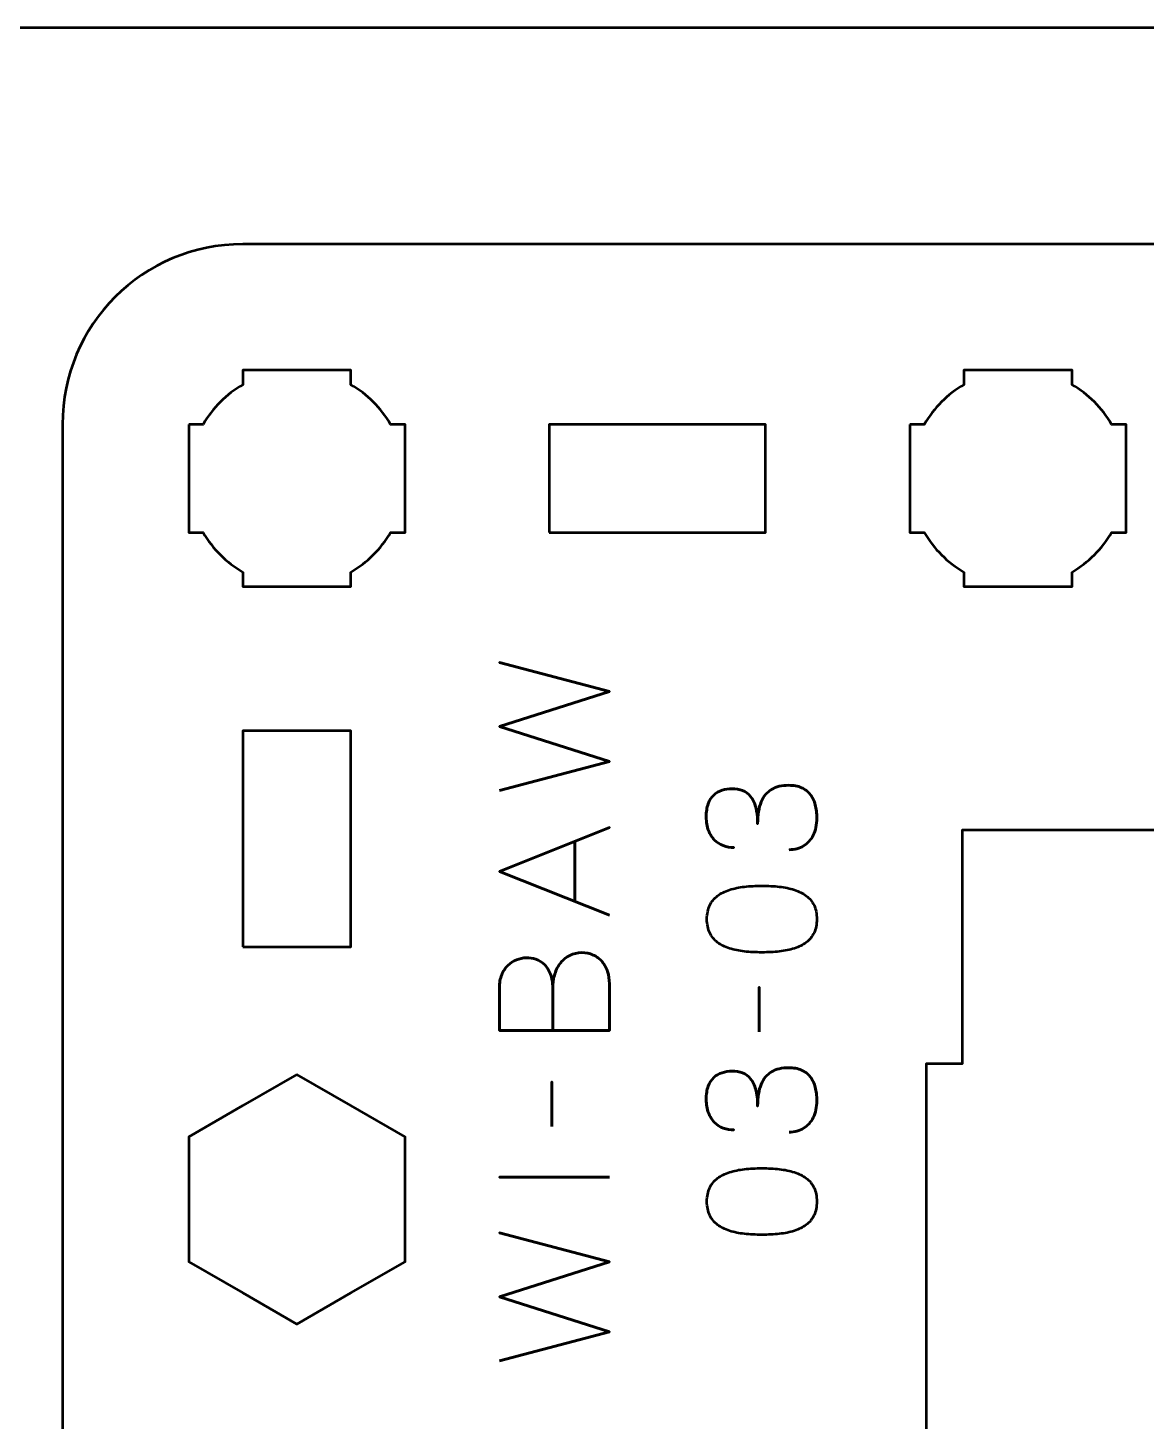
# Model space of a CAD drawing. Header units: centimetres. Extents: x -21 to 0, y -29.7 to 0.
# Drawn here: x -16.946 to -13.845, y -3.866 to 0 of the extents above; entities that cross this region are included whole.
import ezdxf

# ---------------------------------------------------------------- set-up
doc = ezdxf.new("R2010")
doc.units = ezdxf.units.CM
doc.header["$MEASUREMENT"] = 0
doc.layers.add('Layer 1', color=7, linetype='Continuous')

msp = doc.modelspace()

# ---------------------------------------------------------------- linework, layer by layer
at = {"layer": 'Layer 1', "lineweight": 53}
for points in [[(-15.5, -1.4), (-14.9, -1.4), (-14.9, -1.1), (-15.5, -1.1), (-15.5, -1.4)], [(-16.35, -2.55), (-16.05, -2.55), (-16.05, -1.95), (-16.35, -1.95), (-16.35, -2.55)]]:
    msp.add_lwpolyline(points, close=True, dxfattribs=at)
at = {"layer": 'Layer 1', "color": 1, "lineweight": 53}
msp.add_open_spline([(-21.00003, -29.19995), (-21.00003, -29.19995), (-21.00003, -8.29992), (-21.00003, -8.29992), (-21.00003, -8.29992), (-21.00003, -8.21709), (-20.93286, -8.14992), (-20.85003, -8.14992), (-20.85003, -8.14992), (-20.7672, -8.14992), (-20.70003, -8.08275), (-20.70003, -7.99992), (-20.70003, -7.99992), (-20.70003, -7.91709), (-20.7672, -7.84992), (-20.85003, -7.84992), (-20.85003, -7.84992), (-20.93286, -7.84992), (-21.00003, -7.78275), (-21.00003, -7.69992), (-21.00003, -7.69992), (-21.00003, -7.61709), (-20.93286, -7.54992), (-20.85003, -7.54992), (-20.85003, -7.54992), (-20.7672, -7.54992), (-20.70003, -7.48275), (-20.70003, -7.39992), (-20.70003, -7.39992), (-20.70003, -7.31709), (-20.7672, -7.24992), (-20.85003, -7.24992), (-20.85003, -7.24992), (-20.93286, -7.24992), (-21.00003, -7.18275), (-21.00003, -7.09992), (-21.00003, -7.09992), (-21.00003, -7.01709), (-20.93286, -6.94992), (-20.85003, -6.94992), (-20.85003, -6.94992), (-20.7672, -6.94992), (-20.70003, -6.88275), (-20.70003, -6.79992), (-20.70003, -6.79992), (-20.70003, -6.71709), (-20.7672, -6.64992), (-20.85003, -6.64992), (-20.85003, -6.64992), (-20.93286, -6.64992), (-21.00003, -6.58275), (-21.00003, -6.49992), (-21.00003, -6.49992), (-21.00003, -6.41709), (-20.93286, -6.34992), (-20.85003, -6.34992), (-20.85003, -6.34992), (-20.7672, -6.34992), (-20.70003, -6.28275), (-20.70003, -6.19992), (-20.70003, -6.19992), (-20.70003, -6.11709), (-20.7672, -6.04992), (-20.85003, -6.04992), (-20.85003, -6.04992), (-20.93286, -6.04992), (-21.00003, -5.98275), (-21.00003, -5.89992), (-21.00003, -5.89992), (-21.00003, -5.81709), (-20.93286, -5.74992), (-20.85003, -5.74992), (-20.85003, -5.74992), (-20.7672, -5.74992), (-20.70003, -5.68275), (-20.70003, -5.59992), (-20.70003, -5.59992), (-20.70003, -5.51709), (-20.7672, -5.44992), (-20.85003, -5.44992), (-20.85003, -5.44992), (-20.93286, -5.44992), (-21.00003, -5.38275), (-21.00003, -5.29992), (-21.00003, -5.29992), (-21.00003, -5.21709), (-20.93286, -5.14992), (-20.85003, -5.14992), (-20.85003, -5.14992), (-20.7672, -5.14992), (-20.70003, -5.08275), (-20.70003, -4.99992), (-20.70003, -4.99992), (-20.70003, -4.91709), (-20.7672, -4.84992), (-20.85003, -4.84992), (-20.85003, -4.84992), (-20.93286, -4.84992), (-21.00003, -4.78275), (-21.00003, -4.69992), (-21.00003, -4.69992), (-21.00003, -4.61709), (-20.93286, -4.54992), (-20.85003, -4.54992), (-20.85003, -4.54992), (-20.7672, -4.54992), (-20.70003, -4.48275), (-20.70003, -4.39992), (-20.70003, -4.39992), (-20.70003, -4.31709), (-20.7672, -4.24992), (-20.85003, -4.24992), (-20.85003, -4.24992), (-20.93286, -4.24992), (-21.00003, -4.18275), (-21.00003, -4.09992), (-21.00003, -4.09992), (-21.00003, -4.01709), (-20.93286, -3.94992), (-20.85003, -3.94992), (-20.85003, -3.94992), (-20.7672, -3.94992), (-20.70003, -3.88275), (-20.70003, -3.79992), (-20.70003, -3.79992), (-20.70003, -3.71709), (-20.7672, -3.64992), (-20.85003, -3.64992), (-20.85003, -3.64992), (-20.93286, -3.64992), (-21.00003, -3.58275), (-21.00003, -3.49992), (-21.00003, -3.49992), (-21.00003, -3.41709), (-20.93286, -3.34992), (-20.85003, -3.34992), (-20.85003, -3.34992), (-20.7672, -3.34992), (-20.70003, -3.28275), (-20.70003, -3.19992), (-20.70003, -3.19992), (-20.70003, -3.11709), (-20.7672, -3.04992), (-20.85003, -3.04992), (-20.85003, -3.04992), (-20.93286, -3.04992), (-21.00003, -2.98275), (-21.00003, -2.89992), (-21.00003, -2.89992), (-21.00003, -2.81709), (-20.93286, -2.74992), (-20.85003, -2.74992), (-20.85003, -2.74992), (-20.7672, -2.74992), (-20.70003, -2.68275), (-20.70003, -2.59992), (-20.70003, -2.59992), (-20.70003, -2.51709), (-20.7672, -2.44992), (-20.85003, -2.44992), (-20.85003, -2.44992), (-20.93286, -2.44992), (-21.00003, -2.38275), (-21.00003, -2.29992), (-21.00003, -2.29992), (-21.00003, -2.21709), (-20.93286, -2.14992), (-20.85003, -2.14992), (-20.85003, -2.14992), (-20.7672, -2.14992), (-20.70003, -2.08275), (-20.70003, -1.99992), (-20.70003, -1.99992), (-20.70003, -1.91709), (-20.7672, -1.84992), (-20.85003, -1.84992), (-20.85003, -1.84992), (-20.93286, -1.84992), (-21.00003, -1.78275), (-21.00003, -1.69992), (-21.00003, -1.69992), (-21.00003, -1.61709), (-20.93286, -1.54992), (-20.85003, -1.54992), (-20.85003, -1.54992), (-20.7672, -1.54992), (-20.70003, -1.48275), (-20.70003, -1.39992), (-20.70003, -1.39992), (-20.70003, -1.31709), (-20.7672, -1.24992), (-20.85003, -1.24992), (-20.85003, -1.24992), (-20.93286, -1.24992), (-21.00003, -1.18275), (-21.00003, -1.09992), (-21.00003, -1.09992), (-21.00003, -1.09992), (-21.00003, -0.49992), (-21.00003, -0.49992), (-21.00003, -0.49992), (-21.00003, -0.22295), (-20.77694, 0.00004), (-20.49994, 0.00004), (-20.49994, 0.00004), (-20.49994, 0.00004), (-0.50008, 0.00004), (-0.50008, 0.00004), (-0.50008, 0.00004), (-0.22294, 0.00004), (0.00002, -0.22295), (0.00002, -0.49992), (0.00002, -0.49992), (0.00002, -0.49992), (0.00002, -29.19995), (0.00002, -29.19995), (0.00002, -29.19995), (0.00002, -29.47695), (-0.22294, -29.70004), (-0.50008, -29.70004), (-0.50008, -29.70004), (-0.50008, -29.70004), (-20.49994, -29.70004), (-20.49994, -29.70004), (-20.49994, -29.70004), (-20.77694, -29.70004), (-21.00003, -29.47695), (-21.00003, -29.19995)], degree=3, knots=[0, 0, 0, 0, 0.0175439, 0.0175439, 0.0175439, 0.0175439, 0.0350877, 0.0350877, 0.0350877, 0.0350877, 0.0526316, 0.0526316, 0.0526316, 0.0526316, 0.0701754, 0.0701754, 0.0701754, 0.0701754, 0.0877193, 0.0877193, 0.0877193, 0.0877193, 0.1052632, 0.1052632, 0.1052632, 0.1052632, 0.122807, 0.122807, 0.122807, 0.122807, 0.1403509, 0.1403509, 0.1403509, 0.1403509, 0.1578947, 0.1578947, 0.1578947, 0.1578947, 0.1754386, 0.1754386, 0.1754386, 0.1754386, 0.1929825, 0.1929825, 0.1929825, 0.1929825, 0.2105263, 0.2105263, 0.2105263, 0.2105263, 0.2280702, 0.2280702, 0.2280702, 0.2280702, 0.245614, 0.245614, 0.245614, 0.245614, 0.2631579, 0.2631579, 0.2631579, 0.2631579, 0.2807018, 0.2807018, 0.2807018, 0.2807018, 0.2982456, 0.2982456, 0.2982456, 0.2982456, 0.3157895, 0.3157895, 0.3157895, 0.3157895, 0.3333333, 0.3333333, 0.3333333, 0.3333333, 0.3508772, 0.3508772, 0.3508772, 0.3508772, 0.3684211, 0.3684211, 0.3684211, 0.3684211, 0.3859649, 0.3859649, 0.3859649, 0.3859649, 0.4035088, 0.4035088, 0.4035088, 0.4035088, 0.4210526, 0.4210526, 0.4210526, 0.4210526, 0.4385965, 0.4385965, 0.4385965, 0.4385965, 0.4561404, 0.4561404, 0.4561404, 0.4561404, 0.4736842, 0.4736842, 0.4736842, 0.4736842, 0.4912281, 0.4912281, 0.4912281, 0.4912281, 0.5087719, 0.5087719, 0.5087719, 0.5087719, 0.5263158, 0.5263158, 0.5263158, 0.5263158, 0.5438596, 0.5438596, 0.5438596, 0.5438596, 0.5614035, 0.5614035, 0.5614035, 0.5614035, 0.5789474, 0.5789474, 0.5789474, 0.5789474, 0.5964912, 0.5964912, 0.5964912, 0.5964912, 0.6140351, 0.6140351, 0.6140351, 0.6140351, 0.6315789, 0.6315789, 0.6315789, 0.6315789, 0.6491228, 0.6491228, 0.6491228, 0.6491228, 0.6666667, 0.6666667, 0.6666667, 0.6666667, 0.6842105, 0.6842105, 0.6842105, 0.6842105, 0.7017544, 0.7017544, 0.7017544, 0.7017544, 0.7192982, 0.7192982, 0.7192982, 0.7192982, 0.7368421, 0.7368421, 0.7368421, 0.7368421, 0.754386, 0.754386, 0.754386, 0.754386, 0.7719298, 0.7719298, 0.7719298, 0.7719298, 0.7894737, 0.7894737, 0.7894737, 0.7894737, 0.8070175, 0.8070175, 0.8070175, 0.8070175, 0.8245614, 0.8245614, 0.8245614, 0.8245614, 0.8421053, 0.8421053, 0.8421053, 0.8421053, 0.8596491, 0.8596491, 0.8596491, 0.8596491, 0.877193, 0.877193, 0.877193, 0.877193, 0.8947368, 0.8947368, 0.8947368, 0.8947368, 0.9122807, 0.9122807, 0.9122807, 0.9122807, 0.9298246, 0.9298246, 0.9298246, 0.9298246, 0.9473684, 0.9473684, 0.9473684, 0.9473684, 0.9649123, 0.9649123, 0.9649123, 0.9649123, 0.9824561, 0.9824561, 0.9824561, 0.9824561, 1, 1, 1, 1], dxfattribs=at)
at = {"layer": 'Layer 1', "color": 3, "lineweight": 53}
msp.add_open_spline([(-16.85, -5.4), (-16.85, -5.4), (-16.85, -1.1), (-16.85, -1.1), (-16.85, -1.1), (-16.85, -0.82391), (-16.62609, -0.6), (-16.35, -0.6), (-16.35, -0.6), (-16.35, -0.6), (-12.05, -0.6), (-12.05, -0.6), (-12.05, -0.6), (-11.77391, -0.6), (-11.55, -0.82391), (-11.55, -1.1), (-11.55, -1.1), (-11.55, -1.1), (-11.55, -5.4), (-11.55, -5.4), (-11.55, -5.4), (-11.55, -5.67609), (-11.77391, -5.9), (-12.05, -5.9), (-12.05, -5.9), (-12.05, -5.9), (-13.692, -5.9), (-13.692, -5.9), (-13.692, -5.9), (-13.692, -5.9), (-13.692, -4.52699), (-13.692, -4.52699), (-13.692, -4.52699), (-13.692, -4.52699), (-13.438, -4.52699), (-13.438, -4.52699), (-13.438, -4.52699), (-13.438, -4.52699), (-13.438, -4.27299), (-13.438, -4.27299), (-13.438, -4.27299), (-13.438, -4.27299), (-13.692, -4.27299), (-13.692, -4.27299), (-13.692, -4.27299), (-13.692, -4.27299), (-13.692, -2.87299), (-13.692, -2.87299), (-13.692, -2.87299), (-13.692, -2.87299), (-13.792, -2.87302), (-13.792, -2.87302), (-13.792, -2.87302), (-13.792, -2.87302), (-13.792, -2.64998), (-13.792, -2.64998), (-13.792, -2.64998), (-13.792, -2.64998), (-13.792, -2.22501), (-13.792, -2.22501), (-13.792, -2.22501), (-13.792, -2.22501), (-14.354, -2.225), (-14.354, -2.225), (-14.354, -2.225), (-14.354, -2.225), (-14.354, -2.64998), (-14.354, -2.64998), (-14.354, -2.64998), (-14.354, -2.64998), (-14.354, -2.87302), (-14.354, -2.87302), (-14.354, -2.87302), (-14.354, -2.87302), (-14.454, -2.87299), (-14.454, -2.87299), (-14.454, -2.87299), (-14.454, -2.87299), (-14.454, -4.27299), (-14.454, -4.27299), (-14.454, -4.27299), (-14.454, -4.27299), (-14.962, -4.27299), (-14.962, -4.27299), (-14.962, -4.27299), (-14.962, -4.27299), (-14.962, -4.52699), (-14.962, -4.52699), (-14.962, -4.52699), (-14.962, -4.52699), (-14.708, -4.52699), (-14.708, -4.52699), (-14.708, -4.52699), (-14.708, -4.52699), (-14.708, -5.9), (-14.708, -5.9), (-14.708, -5.9), (-14.708, -5.9), (-15.169, -5.9), (-15.169, -5.9), (-15.169, -5.9), (-15.169, -5.81717), (-15.23617, -5.75), (-15.319, -5.75), (-15.319, -5.75), (-15.40183, -5.75), (-15.469, -5.81717), (-15.469, -5.9), (-15.469, -5.9), (-15.469, -5.9), (-16.35, -5.9), (-16.35, -5.9), (-16.35, -5.9), (-16.62609, -5.9), (-16.85, -5.67609), (-16.85, -5.4)], degree=3, knots=[0, 0, 0, 0, 0.0344828, 0.0344828, 0.0344828, 0.0344828, 0.0689655, 0.0689655, 0.0689655, 0.0689655, 0.1034483, 0.1034483, 0.1034483, 0.1034483, 0.137931, 0.137931, 0.137931, 0.137931, 0.1724138, 0.1724138, 0.1724138, 0.1724138, 0.2068966, 0.2068966, 0.2068966, 0.2068966, 0.2413793, 0.2413793, 0.2413793, 0.2413793, 0.2758621, 0.2758621, 0.2758621, 0.2758621, 0.3103448, 0.3103448, 0.3103448, 0.3103448, 0.3448276, 0.3448276, 0.3448276, 0.3448276, 0.3793103, 0.3793103, 0.3793103, 0.3793103, 0.4137931, 0.4137931, 0.4137931, 0.4137931, 0.4482759, 0.4482759, 0.4482759, 0.4482759, 0.4827586, 0.4827586, 0.4827586, 0.4827586, 0.5172414, 0.5172414, 0.5172414, 0.5172414, 0.5517241, 0.5517241, 0.5517241, 0.5517241, 0.5862069, 0.5862069, 0.5862069, 0.5862069, 0.6206897, 0.6206897, 0.6206897, 0.6206897, 0.6551724, 0.6551724, 0.6551724, 0.6551724, 0.6896552, 0.6896552, 0.6896552, 0.6896552, 0.7241379, 0.7241379, 0.7241379, 0.7241379, 0.7586207, 0.7586207, 0.7586207, 0.7586207, 0.7931034, 0.7931034, 0.7931034, 0.7931034, 0.8275862, 0.8275862, 0.8275862, 0.8275862, 0.862069, 0.862069, 0.862069, 0.862069, 0.8965517, 0.8965517, 0.8965517, 0.8965517, 0.9310345, 0.9310345, 0.9310345, 0.9310345, 0.9655172, 0.9655172, 0.9655172, 0.9655172, 1, 1, 1, 1], dxfattribs=at)
at = {"layer": 'Layer 1', "lineweight": 53}
for points, knots in [([(-16.5, -1.1), (-16.5, -1.1), (-16.45985, -1.1), (-16.45985, -1.1), (-16.45985, -1.1), (-16.4335, -1.05447), (-16.39553, -1.0165), (-16.35, -0.99015), (-16.35, -0.99015), (-16.35, -0.99015), (-16.35, -0.95), (-16.35, -0.95), (-16.35, -0.95), (-16.35, -0.95), (-16.2, -0.95), (-16.2, -0.95), (-16.2, -0.95), (-16.2, -0.95), (-16.05, -0.95), (-16.05, -0.95), (-16.05, -0.95), (-16.05, -0.95), (-16.05, -0.99015), (-16.05, -0.99015), (-16.05, -0.99015), (-16.00447, -1.0165), (-15.9665, -1.05447), (-15.94015, -1.1), (-15.94015, -1.1), (-15.94015, -1.1), (-15.9, -1.1), (-15.9, -1.1), (-15.9, -1.1), (-15.9, -1.1), (-15.9, -1.25), (-15.9, -1.25), (-15.9, -1.25), (-15.9, -1.25), (-15.9, -1.4), (-15.9, -1.4), (-15.9, -1.4), (-15.9, -1.4), (-15.94015, -1.4), (-15.94015, -1.4), (-15.94015, -1.4), (-15.9665, -1.44553), (-16.00447, -1.4835), (-16.05, -1.50985), (-16.05, -1.50985), (-16.05, -1.50985), (-16.05, -1.55), (-16.05, -1.55), (-16.05, -1.55), (-16.05, -1.55), (-16.2, -1.55), (-16.2, -1.55), (-16.2, -1.55), (-16.2, -1.55), (-16.35, -1.55), (-16.35, -1.55), (-16.35, -1.55), (-16.35, -1.55), (-16.35, -1.50985), (-16.35, -1.50985), (-16.35, -1.50985), (-16.39553, -1.4835), (-16.4335, -1.44553), (-16.45985, -1.4), (-16.45985, -1.4), (-16.45985, -1.4), (-16.5, -1.4), (-16.5, -1.4), (-16.5, -1.4), (-16.5, -1.4), (-16.5, -1.25), (-16.5, -1.25), (-16.5, -1.25), (-16.5, -1.25), (-16.5, -1.1), (-16.5, -1.1)], [0, 0, 0, 0, 0.05, 0.05, 0.05, 0.05, 0.1, 0.1, 0.1, 0.1, 0.15, 0.15, 0.15, 0.15, 0.2, 0.2, 0.2, 0.2, 0.25, 0.25, 0.25, 0.25, 0.3, 0.3, 0.3, 0.3, 0.35, 0.35, 0.35, 0.35, 0.4, 0.4, 0.4, 0.4, 0.45, 0.45, 0.45, 0.45, 0.5, 0.5, 0.5, 0.5, 0.55, 0.55, 0.55, 0.55, 0.6, 0.6, 0.6, 0.6, 0.65, 0.65, 0.65, 0.65, 0.7, 0.7, 0.7, 0.7, 0.75, 0.75, 0.75, 0.75, 0.8, 0.8, 0.8, 0.8, 0.85, 0.85, 0.85, 0.85, 0.9, 0.9, 0.9, 0.9, 0.95, 0.95, 0.95, 0.95, 1, 1, 1, 1]), ([(-14.5, -1.1), (-14.5, -1.1), (-14.45985, -1.1), (-14.45985, -1.1), (-14.45985, -1.1), (-14.4335, -1.05447), (-14.39553, -1.0165), (-14.35, -0.99015), (-14.35, -0.99015), (-14.35, -0.99015), (-14.35, -0.95), (-14.35, -0.95), (-14.35, -0.95), (-14.35, -0.95), (-14.2, -0.95), (-14.2, -0.95), (-14.2, -0.95), (-14.2, -0.95), (-14.05, -0.95), (-14.05, -0.95), (-14.05, -0.95), (-14.05, -0.95), (-14.05, -0.99015), (-14.05, -0.99015), (-14.05, -0.99015), (-14.00447, -1.0165), (-13.9665, -1.05447), (-13.94015, -1.1), (-13.94015, -1.1), (-13.94015, -1.1), (-13.9, -1.1), (-13.9, -1.1), (-13.9, -1.1), (-13.9, -1.1), (-13.9, -1.25), (-13.9, -1.25), (-13.9, -1.25), (-13.9, -1.25), (-13.9, -1.4), (-13.9, -1.4), (-13.9, -1.4), (-13.9, -1.4), (-13.94015, -1.4), (-13.94015, -1.4), (-13.94015, -1.4), (-13.9665, -1.44553), (-14.00447, -1.4835), (-14.05, -1.50985), (-14.05, -1.50985), (-14.05, -1.50985), (-14.05, -1.55), (-14.05, -1.55), (-14.05, -1.55), (-14.05, -1.55), (-14.2, -1.55), (-14.2, -1.55), (-14.2, -1.55), (-14.2, -1.55), (-14.35, -1.55), (-14.35, -1.55), (-14.35, -1.55), (-14.35, -1.55), (-14.35, -1.50985), (-14.35, -1.50985), (-14.35, -1.50985), (-14.39553, -1.4835), (-14.4335, -1.44553), (-14.45985, -1.4), (-14.45985, -1.4), (-14.45985, -1.4), (-14.5, -1.4), (-14.5, -1.4), (-14.5, -1.4), (-14.5, -1.4), (-14.5, -1.25), (-14.5, -1.25), (-14.5, -1.25), (-14.5, -1.25), (-14.5, -1.1), (-14.5, -1.1)], [0, 0, 0, 0, 0.05, 0.05, 0.05, 0.05, 0.1, 0.1, 0.1, 0.1, 0.15, 0.15, 0.15, 0.15, 0.2, 0.2, 0.2, 0.2, 0.25, 0.25, 0.25, 0.25, 0.3, 0.3, 0.3, 0.3, 0.35, 0.35, 0.35, 0.35, 0.4, 0.4, 0.4, 0.4, 0.45, 0.45, 0.45, 0.45, 0.5, 0.5, 0.5, 0.5, 0.55, 0.55, 0.55, 0.55, 0.6, 0.6, 0.6, 0.6, 0.65, 0.65, 0.65, 0.65, 0.7, 0.7, 0.7, 0.7, 0.75, 0.75, 0.75, 0.75, 0.8, 0.8, 0.8, 0.8, 0.85, 0.85, 0.85, 0.85, 0.9, 0.9, 0.9, 0.9, 0.95, 0.95, 0.95, 0.95, 1, 1, 1, 1]), ([(-16.2, -2.90359), (-16.2, -2.90359), (-16.05, -2.99019), (-16.05, -2.99019), (-16.05, -2.99019), (-16.05, -2.99019), (-15.9, -3.07679), (-15.9, -3.07679), (-15.9, -3.07679), (-15.9, -3.07679), (-15.9, -3.25), (-15.9, -3.25), (-15.9, -3.25), (-15.9, -3.25), (-15.9, -3.42321), (-15.9, -3.42321), (-15.9, -3.42321), (-15.9, -3.42321), (-16.05, -3.50981), (-16.05, -3.50981), (-16.05, -3.50981), (-16.05, -3.50981), (-16.2, -3.59641), (-16.2, -3.59641), (-16.2, -3.59641), (-16.2, -3.59641), (-16.35, -3.50981), (-16.35, -3.50981), (-16.35, -3.50981), (-16.35, -3.50981), (-16.5, -3.42321), (-16.5, -3.42321), (-16.5, -3.42321), (-16.5, -3.42321), (-16.5, -3.25), (-16.5, -3.25), (-16.5, -3.25), (-16.5, -3.25), (-16.5, -3.07679), (-16.5, -3.07679), (-16.5, -3.07679), (-16.5, -3.07679), (-16.35, -2.99019), (-16.35, -2.99019), (-16.35, -2.99019), (-16.35, -2.99019), (-16.2, -2.90359), (-16.2, -2.90359)], [0, 0, 0, 0, 0.0833333, 0.0833333, 0.0833333, 0.0833333, 0.1666667, 0.1666667, 0.1666667, 0.1666667, 0.25, 0.25, 0.25, 0.25, 0.3333333, 0.3333333, 0.3333333, 0.3333333, 0.4166667, 0.4166667, 0.4166667, 0.4166667, 0.5, 0.5, 0.5, 0.5, 0.5833333, 0.5833333, 0.5833333, 0.5833333, 0.6666667, 0.6666667, 0.6666667, 0.6666667, 0.75, 0.75, 0.75, 0.75, 0.8333333, 0.8333333, 0.8333333, 0.8333333, 0.9166667, 0.9166667, 0.9166667, 0.9166667, 1, 1, 1, 1])]:
    msp.add_open_spline(points, degree=3, knots=knots, dxfattribs=at)
at = {"layer": 'Layer 1', "color": 5, "lineweight": 53}
for points, knots in [([(-15.63833, -2.11564), (-15.63833, -2.11564), (-15.33311, -2.03521), (-15.33311, -2.03521), (-15.33311, -2.03521), (-15.33311, -2.03521), (-15.63833, -1.93827), (-15.63833, -1.93827), (-15.63833, -1.93827), (-15.63833, -1.93827), (-15.33311, -1.84132), (-15.33311, -1.84132), (-15.33311, -1.84132), (-15.33311, -1.84132), (-15.63833, -1.76089), (-15.63833, -1.76089), (-15.63833, -1.76089), (-15.63833, -1.76089), (-15.33311, -1.84132), (-15.33311, -1.84132), (-15.33311, -1.84132), (-15.33311, -1.84132), (-15.63833, -1.93827), (-15.63833, -1.93827), (-15.63833, -1.93827), (-15.63833, -1.93827), (-15.33311, -2.03521), (-15.33311, -2.03521), (-15.33311, -2.03521), (-15.33311, -2.03521), (-15.63833, -2.11564), (-15.63833, -2.11564)], [0, 0, 0, 0, 0.125, 0.125, 0.125, 0.125, 0.25, 0.25, 0.25, 0.25, 0.375, 0.375, 0.375, 0.375, 0.5, 0.5, 0.5, 0.5, 0.625, 0.625, 0.625, 0.625, 0.75, 0.75, 0.75, 0.75, 0.875, 0.875, 0.875, 0.875, 1, 1, 1, 1]), ([(-14.83442, -2.28011), (-14.81918, -2.28004), (-14.80592, -2.27651), (-14.79442, -2.26953), (-14.79442, -2.26953), (-14.78299, -2.26254), (-14.77403, -2.25259), (-14.76761, -2.23961), (-14.76761, -2.23961), (-14.76119, -2.22663), (-14.75794, -2.21104), (-14.7578, -2.1929), (-14.7578, -2.1929), (-14.7578, -2.17929), (-14.75921, -2.16694), (-14.76217, -2.15572), (-14.76217, -2.15572), (-14.76514, -2.14457), (-14.76972, -2.13498), (-14.776, -2.12686), (-14.776, -2.12686), (-14.78228, -2.11875), (-14.7904, -2.11254), (-14.80027, -2.1081), (-14.80027, -2.1081), (-14.81022, -2.10372), (-14.82215, -2.10154), (-14.83612, -2.10147), (-14.83612, -2.10147), (-14.85474, -2.10139), (-14.87048, -2.1052), (-14.88325, -2.11275), (-14.88325, -2.11275), (-14.89602, -2.1203), (-14.90561, -2.13202), (-14.91217, -2.14775), (-14.91217, -2.14775), (-14.91874, -2.16348), (-14.92205, -2.18366), (-14.92205, -2.20814), (-14.92205, -2.20814), (-14.92198, -2.18987), (-14.92367, -2.17456), (-14.92713, -2.16207), (-14.92713, -2.16207), (-14.93059, -2.14965), (-14.93546, -2.13971), (-14.94181, -2.13223), (-14.94181, -2.13223), (-14.94809, -2.12475), (-14.95557, -2.11932), (-14.96417, -2.11607), (-14.96417, -2.11607), (-14.97271, -2.11275), (-14.98209, -2.11113), (-14.99232, -2.1112), (-14.99232, -2.1112), (-15.00256, -2.11113), (-15.01201, -2.11254), (-15.02076, -2.11536), (-15.02076, -2.11536), (-15.02951, -2.11812), (-15.0372, -2.12263), (-15.04376, -2.12877), (-15.04376, -2.12877), (-15.05032, -2.13491), (-15.05547, -2.14302), (-15.05914, -2.15297), (-15.05914, -2.15297), (-15.06281, -2.16299), (-15.06464, -2.1752), (-15.06471, -2.18952), (-15.06471, -2.18952), (-15.06464, -2.20377), (-15.06253, -2.21626), (-15.05843, -2.22684), (-15.05843, -2.22684), (-15.05434, -2.2375), (-15.04877, -2.24624), (-15.04164, -2.2533), (-15.04164, -2.2533), (-15.03452, -2.26028), (-15.0264, -2.26551), (-15.01723, -2.26896), (-15.01723, -2.26896), (-15.00806, -2.27249), (-14.99832, -2.27418), (-14.98809, -2.27418), (-14.98809, -2.27418), (-14.99832, -2.27418), (-15.00806, -2.27249), (-15.01723, -2.26896), (-15.01723, -2.26896), (-15.0264, -2.26551), (-15.03452, -2.26028), (-15.04164, -2.2533), (-15.04164, -2.2533), (-15.04877, -2.24624), (-15.05434, -2.2375), (-15.05843, -2.22684), (-15.05843, -2.22684), (-15.06253, -2.21626), (-15.06464, -2.20377), (-15.06471, -2.18952), (-15.06471, -2.18952), (-15.06464, -2.1752), (-15.06281, -2.16299), (-15.05914, -2.15297), (-15.05914, -2.15297), (-15.05547, -2.14302), (-15.05032, -2.13491), (-15.04376, -2.12877), (-15.04376, -2.12877), (-15.0372, -2.12263), (-15.02951, -2.11812), (-15.02076, -2.11536), (-15.02076, -2.11536), (-15.01201, -2.11254), (-15.00256, -2.11113), (-14.99232, -2.1112), (-14.99232, -2.1112), (-14.98209, -2.11113), (-14.97271, -2.11275), (-14.96417, -2.11607), (-14.96417, -2.11607), (-14.95557, -2.11932), (-14.94809, -2.12475), (-14.94181, -2.13223), (-14.94181, -2.13223), (-14.93546, -2.13971), (-14.93059, -2.14965), (-14.92713, -2.16207), (-14.92713, -2.16207), (-14.92367, -2.17456), (-14.92198, -2.18987), (-14.92205, -2.20814), (-14.92205, -2.20814), (-14.92205, -2.18366), (-14.91874, -2.16348), (-14.91217, -2.14775), (-14.91217, -2.14775), (-14.90561, -2.13202), (-14.89602, -2.1203), (-14.88325, -2.11275), (-14.88325, -2.11275), (-14.87048, -2.1052), (-14.85474, -2.10139), (-14.83612, -2.10147), (-14.83612, -2.10147), (-14.82215, -2.10154), (-14.81022, -2.10372), (-14.80027, -2.1081), (-14.80027, -2.1081), (-14.7904, -2.11254), (-14.78228, -2.11875), (-14.776, -2.12686), (-14.776, -2.12686), (-14.76972, -2.13498), (-14.76514, -2.14457), (-14.76217, -2.15572), (-14.76217, -2.15572), (-14.75921, -2.16694), (-14.7578, -2.17929), (-14.7578, -2.1929), (-14.7578, -2.1929), (-14.75794, -2.21104), (-14.76119, -2.22663), (-14.76761, -2.23961), (-14.76761, -2.23961), (-14.77403, -2.25259), (-14.78299, -2.26254), (-14.79442, -2.26953), (-14.79442, -2.26953), (-14.80592, -2.27651), (-14.81918, -2.28004), (-14.83442, -2.28011)], [0, 0, 0, 0, 0.0227273, 0.0227273, 0.0227273, 0.0227273, 0.0454545, 0.0454545, 0.0454545, 0.0454545, 0.0681818, 0.0681818, 0.0681818, 0.0681818, 0.0909091, 0.0909091, 0.0909091, 0.0909091, 0.1136364, 0.1136364, 0.1136364, 0.1136364, 0.1363636, 0.1363636, 0.1363636, 0.1363636, 0.1590909, 0.1590909, 0.1590909, 0.1590909, 0.1818182, 0.1818182, 0.1818182, 0.1818182, 0.2045455, 0.2045455, 0.2045455, 0.2045455, 0.2272727, 0.2272727, 0.2272727, 0.2272727, 0.25, 0.25, 0.25, 0.25, 0.2727273, 0.2727273, 0.2727273, 0.2727273, 0.2954545, 0.2954545, 0.2954545, 0.2954545, 0.3181818, 0.3181818, 0.3181818, 0.3181818, 0.3409091, 0.3409091, 0.3409091, 0.3409091, 0.3636364, 0.3636364, 0.3636364, 0.3636364, 0.3863636, 0.3863636, 0.3863636, 0.3863636, 0.4090909, 0.4090909, 0.4090909, 0.4090909, 0.4318182, 0.4318182, 0.4318182, 0.4318182, 0.4545455, 0.4545455, 0.4545455, 0.4545455, 0.4772727, 0.4772727, 0.4772727, 0.4772727, 0.5, 0.5, 0.5, 0.5, 0.5227273, 0.5227273, 0.5227273, 0.5227273, 0.5454545, 0.5454545, 0.5454545, 0.5454545, 0.5681818, 0.5681818, 0.5681818, 0.5681818, 0.5909091, 0.5909091, 0.5909091, 0.5909091, 0.6136364, 0.6136364, 0.6136364, 0.6136364, 0.6363636, 0.6363636, 0.6363636, 0.6363636, 0.6590909, 0.6590909, 0.6590909, 0.6590909, 0.6818182, 0.6818182, 0.6818182, 0.6818182, 0.7045455, 0.7045455, 0.7045455, 0.7045455, 0.7272727, 0.7272727, 0.7272727, 0.7272727, 0.75, 0.75, 0.75, 0.75, 0.7727273, 0.7727273, 0.7727273, 0.7727273, 0.7954545, 0.7954545, 0.7954545, 0.7954545, 0.8181818, 0.8181818, 0.8181818, 0.8181818, 0.8409091, 0.8409091, 0.8409091, 0.8409091, 0.8636364, 0.8636364, 0.8636364, 0.8636364, 0.8863636, 0.8863636, 0.8863636, 0.8863636, 0.9090909, 0.9090909, 0.9090909, 0.9090909, 0.9318182, 0.9318182, 0.9318182, 0.9318182, 0.9545455, 0.9545455, 0.9545455, 0.9545455, 0.9772727, 0.9772727, 0.9772727, 0.9772727, 1, 1, 1, 1]), ([(-15.33311, -2.4615), (-15.33311, -2.4615), (-15.63833, -2.34043), (-15.63833, -2.34043), (-15.63833, -2.34043), (-15.63833, -2.34043), (-15.33311, -2.21893), (-15.33311, -2.21893), (-15.33311, -2.21893), (-15.33311, -2.21893), (-15.63833, -2.34043), (-15.63833, -2.34043), (-15.63833, -2.34043), (-15.63833, -2.34043), (-15.33311, -2.4615), (-15.33311, -2.4615)], [0, 0, 0, 0, 0.25, 0.25, 0.25, 0.25, 0.5, 0.5, 0.5, 0.5, 0.75, 0.75, 0.75, 0.75, 1, 1, 1, 1]), ([(-15.42921, -2.4234), (-15.42921, -2.4234), (-15.42921, -2.25746), (-15.42921, -2.25746), (-15.42921, -2.25746), (-15.42921, -2.25746), (-15.42921, -2.4234), (-15.42921, -2.4234)], [0, 0, 0, 0, 0.5, 0.5, 0.5, 0.5, 1, 1, 1, 1]), ([(-14.7578, -2.47272), (-14.75787, -2.45791), (-14.76048, -2.44514), (-14.76556, -2.43448), (-14.76556, -2.43448), (-14.77064, -2.4239), (-14.77791, -2.41508), (-14.78715, -2.40803), (-14.78715, -2.40803), (-14.79646, -2.40104), (-14.80747, -2.39554), (-14.82017, -2.39145), (-14.82017, -2.39145), (-14.83287, -2.38742), (-14.84677, -2.38453), (-14.86201, -2.38291), (-14.86201, -2.38291), (-14.87725, -2.38121), (-14.89327, -2.38037), (-14.9102, -2.38044), (-14.9102, -2.38044), (-14.92706, -2.38037), (-14.94308, -2.38121), (-14.95825, -2.38291), (-14.95825, -2.38291), (-14.97342, -2.38453), (-14.98739, -2.38742), (-15.00009, -2.39145), (-15.00009, -2.39145), (-15.01272, -2.39554), (-15.02372, -2.40104), (-15.03311, -2.40803), (-15.03311, -2.40803), (-15.04242, -2.41508), (-15.04969, -2.4239), (-15.05477, -2.43448), (-15.05477, -2.43448), (-15.05992, -2.44514), (-15.06253, -2.45791), (-15.0626, -2.47272), (-15.0626, -2.47272), (-15.06253, -2.48754), (-15.05992, -2.50031), (-15.05477, -2.51097), (-15.05477, -2.51097), (-15.04969, -2.52155), (-15.04242, -2.53037), (-15.03311, -2.53742), (-15.03311, -2.53742), (-15.02372, -2.54441), (-15.01272, -2.54991), (-15.00009, -2.554), (-15.00009, -2.554), (-14.98739, -2.55803), (-14.97342, -2.56092), (-14.95825, -2.56254), (-14.95825, -2.56254), (-14.94308, -2.56423), (-14.92706, -2.56508), (-14.9102, -2.56501), (-14.9102, -2.56501), (-14.89327, -2.56508), (-14.87725, -2.56423), (-14.86201, -2.56254), (-14.86201, -2.56254), (-14.84677, -2.56092), (-14.83287, -2.55803), (-14.82017, -2.554), (-14.82017, -2.554), (-14.80747, -2.54991), (-14.79646, -2.54441), (-14.78715, -2.53742), (-14.78715, -2.53742), (-14.77791, -2.53037), (-14.77064, -2.52155), (-14.76556, -2.51097), (-14.76556, -2.51097), (-14.76048, -2.50031), (-14.75787, -2.48754), (-14.7578, -2.47272)], [0, 0, 0, 0, 0.05, 0.05, 0.05, 0.05, 0.1, 0.1, 0.1, 0.1, 0.15, 0.15, 0.15, 0.15, 0.2, 0.2, 0.2, 0.2, 0.25, 0.25, 0.25, 0.25, 0.3, 0.3, 0.3, 0.3, 0.35, 0.35, 0.35, 0.35, 0.4, 0.4, 0.4, 0.4, 0.45, 0.45, 0.45, 0.45, 0.5, 0.5, 0.5, 0.5, 0.55, 0.55, 0.55, 0.55, 0.6, 0.6, 0.6, 0.6, 0.65, 0.65, 0.65, 0.65, 0.7, 0.7, 0.7, 0.7, 0.75, 0.75, 0.75, 0.75, 0.8, 0.8, 0.8, 0.8, 0.85, 0.85, 0.85, 0.85, 0.9, 0.9, 0.9, 0.9, 0.95, 0.95, 0.95, 0.95, 1, 1, 1, 1]), ([(-14.7578, -2.47272), (-14.75787, -2.45791), (-14.76048, -2.44514), (-14.76556, -2.43448), (-14.76556, -2.43448), (-14.77064, -2.4239), (-14.77791, -2.41508), (-14.78715, -2.40803), (-14.78715, -2.40803), (-14.79646, -2.40104), (-14.80747, -2.39554), (-14.82017, -2.39145), (-14.82017, -2.39145), (-14.83287, -2.38742), (-14.84677, -2.38453), (-14.86201, -2.38291), (-14.86201, -2.38291), (-14.87725, -2.38121), (-14.89327, -2.38037), (-14.9102, -2.38044), (-14.9102, -2.38044), (-14.92706, -2.38037), (-14.94308, -2.38121), (-14.95825, -2.38291), (-14.95825, -2.38291), (-14.97342, -2.38453), (-14.98739, -2.38742), (-15.00009, -2.39145), (-15.00009, -2.39145), (-15.01272, -2.39554), (-15.02372, -2.40104), (-15.03311, -2.40803), (-15.03311, -2.40803), (-15.04242, -2.41508), (-15.04969, -2.4239), (-15.05477, -2.43448), (-15.05477, -2.43448), (-15.05992, -2.44514), (-15.06253, -2.45791), (-15.0626, -2.47272), (-15.0626, -2.47272), (-15.06253, -2.48754), (-15.05992, -2.50031), (-15.05477, -2.51097), (-15.05477, -2.51097), (-15.04969, -2.52155), (-15.04242, -2.53037), (-15.03311, -2.53742), (-15.03311, -2.53742), (-15.02372, -2.54441), (-15.01272, -2.54991), (-15.00009, -2.554), (-15.00009, -2.554), (-14.98739, -2.55803), (-14.97342, -2.56092), (-14.95825, -2.56254), (-14.95825, -2.56254), (-14.94308, -2.56423), (-14.92706, -2.56508), (-14.9102, -2.56501), (-14.9102, -2.56501), (-14.89327, -2.56508), (-14.87725, -2.56423), (-14.86201, -2.56254), (-14.86201, -2.56254), (-14.84677, -2.56092), (-14.83287, -2.55803), (-14.82017, -2.554), (-14.82017, -2.554), (-14.80747, -2.54991), (-14.79646, -2.54441), (-14.78715, -2.53742), (-14.78715, -2.53742), (-14.77791, -2.53037), (-14.77064, -2.52155), (-14.76556, -2.51097), (-14.76556, -2.51097), (-14.76048, -2.50031), (-14.75787, -2.48754), (-14.7578, -2.47272)], [0, 0, 0, 0, 0.05, 0.05, 0.05, 0.05, 0.1, 0.1, 0.1, 0.1, 0.15, 0.15, 0.15, 0.15, 0.2, 0.2, 0.2, 0.2, 0.25, 0.25, 0.25, 0.25, 0.3, 0.3, 0.3, 0.3, 0.35, 0.35, 0.35, 0.35, 0.4, 0.4, 0.4, 0.4, 0.45, 0.45, 0.45, 0.45, 0.5, 0.5, 0.5, 0.5, 0.55, 0.55, 0.55, 0.55, 0.6, 0.6, 0.6, 0.6, 0.65, 0.65, 0.65, 0.65, 0.7, 0.7, 0.7, 0.7, 0.75, 0.75, 0.75, 0.75, 0.8, 0.8, 0.8, 0.8, 0.85, 0.85, 0.85, 0.85, 0.9, 0.9, 0.9, 0.9, 0.95, 0.95, 0.95, 0.95, 1, 1, 1, 1]), ([(-15.49017, -2.78196), (-15.49017, -2.78196), (-15.49017, -2.6647), (-15.49017, -2.6647), (-15.49017, -2.6647), (-15.49024, -2.64946), (-15.49235, -2.63648), (-15.49652, -2.62554), (-15.49652, -2.62554), (-15.50061, -2.61467), (-15.50618, -2.60586), (-15.51317, -2.59901), (-15.51317, -2.59901), (-15.52015, -2.59217), (-15.52805, -2.58723), (-15.5368, -2.58412), (-15.5368, -2.58412), (-15.54548, -2.58109), (-15.55451, -2.57968), (-15.56382, -2.58003), (-15.56382, -2.58003), (-15.57314, -2.58046), (-15.58217, -2.58243), (-15.59099, -2.58596), (-15.59099, -2.58596), (-15.59981, -2.58942), (-15.60778, -2.59464), (-15.61491, -2.60148), (-15.61491, -2.60148), (-15.62203, -2.60832), (-15.62768, -2.61686), (-15.63184, -2.62723), (-15.63184, -2.62723), (-15.63607, -2.63761), (-15.63826, -2.64981), (-15.63833, -2.66385), (-15.63833, -2.66385), (-15.63833, -2.66385), (-15.63833, -2.78196), (-15.63833, -2.78196), (-15.63833, -2.78196), (-15.63833, -2.78196), (-15.33311, -2.78196), (-15.33311, -2.78196), (-15.33311, -2.78196), (-15.33311, -2.78196), (-15.33311, -2.652), (-15.33311, -2.652), (-15.33311, -2.652), (-15.33311, -2.63986), (-15.33487, -2.62857), (-15.33833, -2.61813), (-15.33833, -2.61813), (-15.34186, -2.60769), (-15.34687, -2.59859), (-15.3535, -2.59069), (-15.3535, -2.59069), (-15.3602, -2.58285), (-15.36825, -2.57672), (-15.37777, -2.57234), (-15.37777, -2.57234), (-15.3873, -2.56797), (-15.39809, -2.56571), (-15.41016, -2.56564), (-15.41016, -2.56564), (-15.42229, -2.56592), (-15.43323, -2.56846), (-15.44303, -2.57333), (-15.44303, -2.57333), (-15.45284, -2.5782), (-15.46124, -2.58497), (-15.46822, -2.59372), (-15.46822, -2.59372), (-15.47528, -2.60247), (-15.48071, -2.61291), (-15.48445, -2.62491), (-15.48445, -2.62491), (-15.48819, -2.6369), (-15.49009, -2.65016), (-15.49017, -2.6647), (-15.49017, -2.6647), (-15.49009, -2.65016), (-15.48819, -2.6369), (-15.48445, -2.62491), (-15.48445, -2.62491), (-15.48071, -2.61291), (-15.47528, -2.60247), (-15.46822, -2.59372), (-15.46822, -2.59372), (-15.46124, -2.58497), (-15.45284, -2.5782), (-15.44303, -2.57333), (-15.44303, -2.57333), (-15.43323, -2.56846), (-15.42229, -2.56592), (-15.41016, -2.56564), (-15.41016, -2.56564), (-15.39809, -2.56571), (-15.3873, -2.56797), (-15.37777, -2.57234), (-15.37777, -2.57234), (-15.36825, -2.57672), (-15.3602, -2.58285), (-15.3535, -2.59069), (-15.3535, -2.59069), (-15.34687, -2.59859), (-15.34186, -2.60769), (-15.33833, -2.61813), (-15.33833, -2.61813), (-15.33487, -2.62857), (-15.33311, -2.63986), (-15.33311, -2.652), (-15.33311, -2.652), (-15.33311, -2.652), (-15.33311, -2.78196), (-15.33311, -2.78196), (-15.33311, -2.78196), (-15.33311, -2.78196), (-15.63833, -2.78196), (-15.63833, -2.78196), (-15.63833, -2.78196), (-15.63833, -2.78196), (-15.63833, -2.66385), (-15.63833, -2.66385), (-15.63833, -2.66385), (-15.63826, -2.64981), (-15.63607, -2.63761), (-15.63184, -2.62723), (-15.63184, -2.62723), (-15.62768, -2.61686), (-15.62203, -2.60832), (-15.61491, -2.60148), (-15.61491, -2.60148), (-15.60778, -2.59464), (-15.59981, -2.58942), (-15.59099, -2.58596), (-15.59099, -2.58596), (-15.58217, -2.58243), (-15.57314, -2.58046), (-15.56382, -2.58003), (-15.56382, -2.58003), (-15.55451, -2.57968), (-15.54548, -2.58109), (-15.5368, -2.58412), (-15.5368, -2.58412), (-15.52805, -2.58723), (-15.52015, -2.59217), (-15.51317, -2.59901), (-15.51317, -2.59901), (-15.50618, -2.60586), (-15.50061, -2.61467), (-15.49652, -2.62554), (-15.49652, -2.62554), (-15.49235, -2.63648), (-15.49024, -2.64946), (-15.49017, -2.6647), (-15.49017, -2.6647), (-15.49017, -2.6647), (-15.49017, -2.78196), (-15.49017, -2.78196)], [0, 0, 0, 0, 0.025, 0.025, 0.025, 0.025, 0.05, 0.05, 0.05, 0.05, 0.075, 0.075, 0.075, 0.075, 0.1, 0.1, 0.1, 0.1, 0.125, 0.125, 0.125, 0.125, 0.15, 0.15, 0.15, 0.15, 0.175, 0.175, 0.175, 0.175, 0.2, 0.2, 0.2, 0.2, 0.225, 0.225, 0.225, 0.225, 0.25, 0.25, 0.25, 0.25, 0.275, 0.275, 0.275, 0.275, 0.3, 0.3, 0.3, 0.3, 0.325, 0.325, 0.325, 0.325, 0.35, 0.35, 0.35, 0.35, 0.375, 0.375, 0.375, 0.375, 0.4, 0.4, 0.4, 0.4, 0.425, 0.425, 0.425, 0.425, 0.45, 0.45, 0.45, 0.45, 0.475, 0.475, 0.475, 0.475, 0.5, 0.5, 0.5, 0.5, 0.525, 0.525, 0.525, 0.525, 0.55, 0.55, 0.55, 0.55, 0.575, 0.575, 0.575, 0.575, 0.6, 0.6, 0.6, 0.6, 0.625, 0.625, 0.625, 0.625, 0.65, 0.65, 0.65, 0.65, 0.675, 0.675, 0.675, 0.675, 0.7, 0.7, 0.7, 0.7, 0.725, 0.725, 0.725, 0.725, 0.75, 0.75, 0.75, 0.75, 0.775, 0.775, 0.775, 0.775, 0.8, 0.8, 0.8, 0.8, 0.825, 0.825, 0.825, 0.825, 0.85, 0.85, 0.85, 0.85, 0.875, 0.875, 0.875, 0.875, 0.9, 0.9, 0.9, 0.9, 0.925, 0.925, 0.925, 0.925, 0.95, 0.95, 0.95, 0.95, 0.975, 0.975, 0.975, 0.975, 1, 1, 1, 1]), ([(-14.9174, -2.78514), (-14.9174, -2.78514), (-14.9174, -2.66195), (-14.9174, -2.66195), (-14.9174, -2.66195), (-14.9174, -2.66195), (-14.9174, -2.78514), (-14.9174, -2.78514)], [0, 0, 0, 0, 0.5, 0.5, 0.5, 0.5, 1, 1, 1, 1]), ([(-14.83442, -3.06369), (-14.81918, -3.06362), (-14.80592, -3.06009), (-14.79442, -3.05311), (-14.79442, -3.05311), (-14.78299, -3.04612), (-14.77403, -3.03617), (-14.76761, -3.02319), (-14.76761, -3.02319), (-14.76119, -3.01021), (-14.75794, -2.99462), (-14.7578, -2.97648), (-14.7578, -2.97648), (-14.7578, -2.96287), (-14.75921, -2.95052), (-14.76217, -2.9393), (-14.76217, -2.9393), (-14.76514, -2.92815), (-14.76972, -2.91856), (-14.776, -2.91044), (-14.776, -2.91044), (-14.78228, -2.90233), (-14.7904, -2.89612), (-14.80027, -2.89168), (-14.80027, -2.89168), (-14.81022, -2.8873), (-14.82215, -2.88512), (-14.83612, -2.88505), (-14.83612, -2.88505), (-14.85474, -2.88497), (-14.87048, -2.88878), (-14.88325, -2.89633), (-14.88325, -2.89633), (-14.89602, -2.90388), (-14.90561, -2.9156), (-14.91217, -2.93133), (-14.91217, -2.93133), (-14.91874, -2.94706), (-14.92205, -2.96724), (-14.92205, -2.99172), (-14.92205, -2.99172), (-14.92198, -2.97345), (-14.92367, -2.95814), (-14.92713, -2.94565), (-14.92713, -2.94565), (-14.93059, -2.93323), (-14.93546, -2.92329), (-14.94181, -2.91581), (-14.94181, -2.91581), (-14.94809, -2.90833), (-14.95557, -2.9029), (-14.96417, -2.89965), (-14.96417, -2.89965), (-14.97271, -2.89633), (-14.98209, -2.89471), (-14.99232, -2.89478), (-14.99232, -2.89478), (-15.00256, -2.89471), (-15.01201, -2.89612), (-15.02076, -2.89894), (-15.02076, -2.89894), (-15.02951, -2.9017), (-15.0372, -2.90621), (-15.04376, -2.91235), (-15.04376, -2.91235), (-15.05032, -2.91849), (-15.05547, -2.9266), (-15.05914, -2.93655), (-15.05914, -2.93655), (-15.06281, -2.94657), (-15.06464, -2.95878), (-15.06471, -2.9731), (-15.06471, -2.9731), (-15.06464, -2.98735), (-15.06253, -2.99984), (-15.05843, -3.01042), (-15.05843, -3.01042), (-15.05434, -3.02108), (-15.04877, -3.02982), (-15.04164, -3.03688), (-15.04164, -3.03688), (-15.03452, -3.04386), (-15.0264, -3.04909), (-15.01723, -3.05254), (-15.01723, -3.05254), (-15.00806, -3.05607), (-14.99832, -3.05776), (-14.98809, -3.05776), (-14.98809, -3.05776), (-14.99832, -3.05776), (-15.00806, -3.05607), (-15.01723, -3.05254), (-15.01723, -3.05254), (-15.0264, -3.04909), (-15.03452, -3.04386), (-15.04164, -3.03688), (-15.04164, -3.03688), (-15.04877, -3.02982), (-15.05434, -3.02108), (-15.05843, -3.01042), (-15.05843, -3.01042), (-15.06253, -2.99984), (-15.06464, -2.98735), (-15.06471, -2.9731), (-15.06471, -2.9731), (-15.06464, -2.95878), (-15.06281, -2.94657), (-15.05914, -2.93655), (-15.05914, -2.93655), (-15.05547, -2.9266), (-15.05032, -2.91849), (-15.04376, -2.91235), (-15.04376, -2.91235), (-15.0372, -2.90621), (-15.02951, -2.9017), (-15.02076, -2.89894), (-15.02076, -2.89894), (-15.01201, -2.89612), (-15.00256, -2.89471), (-14.99232, -2.89478), (-14.99232, -2.89478), (-14.98209, -2.89471), (-14.97271, -2.89633), (-14.96417, -2.89965), (-14.96417, -2.89965), (-14.95557, -2.9029), (-14.94809, -2.90833), (-14.94181, -2.91581), (-14.94181, -2.91581), (-14.93546, -2.92329), (-14.93059, -2.93323), (-14.92713, -2.94565), (-14.92713, -2.94565), (-14.92367, -2.95814), (-14.92198, -2.97345), (-14.92205, -2.99172), (-14.92205, -2.99172), (-14.92205, -2.96724), (-14.91874, -2.94706), (-14.91217, -2.93133), (-14.91217, -2.93133), (-14.90561, -2.9156), (-14.89602, -2.90388), (-14.88325, -2.89633), (-14.88325, -2.89633), (-14.87048, -2.88878), (-14.85474, -2.88497), (-14.83612, -2.88505), (-14.83612, -2.88505), (-14.82215, -2.88512), (-14.81022, -2.8873), (-14.80027, -2.89168), (-14.80027, -2.89168), (-14.7904, -2.89612), (-14.78228, -2.90233), (-14.776, -2.91044), (-14.776, -2.91044), (-14.76972, -2.91856), (-14.76514, -2.92815), (-14.76217, -2.9393), (-14.76217, -2.9393), (-14.75921, -2.95052), (-14.7578, -2.96287), (-14.7578, -2.97648), (-14.7578, -2.97648), (-14.75794, -2.99462), (-14.76119, -3.01021), (-14.76761, -3.02319), (-14.76761, -3.02319), (-14.77403, -3.03617), (-14.78299, -3.04612), (-14.79442, -3.05311), (-14.79442, -3.05311), (-14.80592, -3.06009), (-14.81918, -3.06362), (-14.83442, -3.06369)], [0, 0, 0, 0, 0.0227273, 0.0227273, 0.0227273, 0.0227273, 0.0454545, 0.0454545, 0.0454545, 0.0454545, 0.0681818, 0.0681818, 0.0681818, 0.0681818, 0.0909091, 0.0909091, 0.0909091, 0.0909091, 0.1136364, 0.1136364, 0.1136364, 0.1136364, 0.1363636, 0.1363636, 0.1363636, 0.1363636, 0.1590909, 0.1590909, 0.1590909, 0.1590909, 0.1818182, 0.1818182, 0.1818182, 0.1818182, 0.2045455, 0.2045455, 0.2045455, 0.2045455, 0.2272727, 0.2272727, 0.2272727, 0.2272727, 0.25, 0.25, 0.25, 0.25, 0.2727273, 0.2727273, 0.2727273, 0.2727273, 0.2954545, 0.2954545, 0.2954545, 0.2954545, 0.3181818, 0.3181818, 0.3181818, 0.3181818, 0.3409091, 0.3409091, 0.3409091, 0.3409091, 0.3636364, 0.3636364, 0.3636364, 0.3636364, 0.3863636, 0.3863636, 0.3863636, 0.3863636, 0.4090909, 0.4090909, 0.4090909, 0.4090909, 0.4318182, 0.4318182, 0.4318182, 0.4318182, 0.4545455, 0.4545455, 0.4545455, 0.4545455, 0.4772727, 0.4772727, 0.4772727, 0.4772727, 0.5, 0.5, 0.5, 0.5, 0.5227273, 0.5227273, 0.5227273, 0.5227273, 0.5454545, 0.5454545, 0.5454545, 0.5454545, 0.5681818, 0.5681818, 0.5681818, 0.5681818, 0.5909091, 0.5909091, 0.5909091, 0.5909091, 0.6136364, 0.6136364, 0.6136364, 0.6136364, 0.6363636, 0.6363636, 0.6363636, 0.6363636, 0.6590909, 0.6590909, 0.6590909, 0.6590909, 0.6818182, 0.6818182, 0.6818182, 0.6818182, 0.7045455, 0.7045455, 0.7045455, 0.7045455, 0.7272727, 0.7272727, 0.7272727, 0.7272727, 0.75, 0.75, 0.75, 0.75, 0.7727273, 0.7727273, 0.7727273, 0.7727273, 0.7954545, 0.7954545, 0.7954545, 0.7954545, 0.8181818, 0.8181818, 0.8181818, 0.8181818, 0.8409091, 0.8409091, 0.8409091, 0.8409091, 0.8636364, 0.8636364, 0.8636364, 0.8636364, 0.8863636, 0.8863636, 0.8863636, 0.8863636, 0.9090909, 0.9090909, 0.9090909, 0.9090909, 0.9318182, 0.9318182, 0.9318182, 0.9318182, 0.9545455, 0.9545455, 0.9545455, 0.9545455, 0.9772727, 0.9772727, 0.9772727, 0.9772727, 1, 1, 1, 1]), ([(-15.49271, -3.04781), (-15.49271, -3.04781), (-15.49271, -2.92462), (-15.49271, -2.92462), (-15.49271, -2.92462), (-15.49271, -2.92462), (-15.49271, -3.04781), (-15.49271, -3.04781)], [0, 0, 0, 0, 0.5, 0.5, 0.5, 0.5, 1, 1, 1, 1]), ([(-14.7578, -3.2563), (-14.75787, -3.24149), (-14.76048, -3.22872), (-14.76556, -3.21806), (-14.76556, -3.21806), (-14.77064, -3.20748), (-14.77791, -3.19866), (-14.78715, -3.19161), (-14.78715, -3.19161), (-14.79646, -3.18462), (-14.80747, -3.17912), (-14.82017, -3.17503), (-14.82017, -3.17503), (-14.83287, -3.171), (-14.84677, -3.16811), (-14.86201, -3.16649), (-14.86201, -3.16649), (-14.87725, -3.16479), (-14.89327, -3.16395), (-14.9102, -3.16402), (-14.9102, -3.16402), (-14.92706, -3.16395), (-14.94308, -3.16479), (-14.95825, -3.16649), (-14.95825, -3.16649), (-14.97342, -3.16811), (-14.98739, -3.171), (-15.00009, -3.17503), (-15.00009, -3.17503), (-15.01272, -3.17912), (-15.02372, -3.18462), (-15.03311, -3.19161), (-15.03311, -3.19161), (-15.04242, -3.19866), (-15.04969, -3.20748), (-15.05477, -3.21806), (-15.05477, -3.21806), (-15.05992, -3.22872), (-15.06253, -3.24149), (-15.0626, -3.2563), (-15.0626, -3.2563), (-15.06253, -3.27112), (-15.05992, -3.28389), (-15.05477, -3.29455), (-15.05477, -3.29455), (-15.04969, -3.30513), (-15.04242, -3.31395), (-15.03311, -3.321), (-15.03311, -3.321), (-15.02372, -3.32799), (-15.01272, -3.33349), (-15.00009, -3.33758), (-15.00009, -3.33758), (-14.98739, -3.34161), (-14.97342, -3.3445), (-14.95825, -3.34612), (-14.95825, -3.34612), (-14.94308, -3.34781), (-14.92706, -3.34866), (-14.9102, -3.34859), (-14.9102, -3.34859), (-14.89327, -3.34866), (-14.87725, -3.34781), (-14.86201, -3.34612), (-14.86201, -3.34612), (-14.84677, -3.3445), (-14.83287, -3.34161), (-14.82017, -3.33758), (-14.82017, -3.33758), (-14.80747, -3.33349), (-14.79646, -3.32799), (-14.78715, -3.321), (-14.78715, -3.321), (-14.77791, -3.31395), (-14.77064, -3.30513), (-14.76556, -3.29455), (-14.76556, -3.29455), (-14.76048, -3.28389), (-14.75787, -3.27112), (-14.7578, -3.2563)], [0, 0, 0, 0, 0.05, 0.05, 0.05, 0.05, 0.1, 0.1, 0.1, 0.1, 0.15, 0.15, 0.15, 0.15, 0.2, 0.2, 0.2, 0.2, 0.25, 0.25, 0.25, 0.25, 0.3, 0.3, 0.3, 0.3, 0.35, 0.35, 0.35, 0.35, 0.4, 0.4, 0.4, 0.4, 0.45, 0.45, 0.45, 0.45, 0.5, 0.5, 0.5, 0.5, 0.55, 0.55, 0.55, 0.55, 0.6, 0.6, 0.6, 0.6, 0.65, 0.65, 0.65, 0.65, 0.7, 0.7, 0.7, 0.7, 0.75, 0.75, 0.75, 0.75, 0.8, 0.8, 0.8, 0.8, 0.85, 0.85, 0.85, 0.85, 0.9, 0.9, 0.9, 0.9, 0.95, 0.95, 0.95, 0.95, 1, 1, 1, 1]), ([(-14.7578, -3.2563), (-14.75787, -3.24149), (-14.76048, -3.22872), (-14.76556, -3.21806), (-14.76556, -3.21806), (-14.77064, -3.20748), (-14.77791, -3.19866), (-14.78715, -3.19161), (-14.78715, -3.19161), (-14.79646, -3.18462), (-14.80747, -3.17912), (-14.82017, -3.17503), (-14.82017, -3.17503), (-14.83287, -3.171), (-14.84677, -3.16811), (-14.86201, -3.16649), (-14.86201, -3.16649), (-14.87725, -3.16479), (-14.89327, -3.16395), (-14.9102, -3.16402), (-14.9102, -3.16402), (-14.92706, -3.16395), (-14.94308, -3.16479), (-14.95825, -3.16649), (-14.95825, -3.16649), (-14.97342, -3.16811), (-14.98739, -3.171), (-15.00009, -3.17503), (-15.00009, -3.17503), (-15.01272, -3.17912), (-15.02372, -3.18462), (-15.03311, -3.19161), (-15.03311, -3.19161), (-15.04242, -3.19866), (-15.04969, -3.20748), (-15.05477, -3.21806), (-15.05477, -3.21806), (-15.05992, -3.22872), (-15.06253, -3.24149), (-15.0626, -3.2563), (-15.0626, -3.2563), (-15.06253, -3.27112), (-15.05992, -3.28389), (-15.05477, -3.29455), (-15.05477, -3.29455), (-15.04969, -3.30513), (-15.04242, -3.31395), (-15.03311, -3.321), (-15.03311, -3.321), (-15.02372, -3.32799), (-15.01272, -3.33349), (-15.00009, -3.33758), (-15.00009, -3.33758), (-14.98739, -3.34161), (-14.97342, -3.3445), (-14.95825, -3.34612), (-14.95825, -3.34612), (-14.94308, -3.34781), (-14.92706, -3.34866), (-14.9102, -3.34859), (-14.9102, -3.34859), (-14.89327, -3.34866), (-14.87725, -3.34781), (-14.86201, -3.34612), (-14.86201, -3.34612), (-14.84677, -3.3445), (-14.83287, -3.34161), (-14.82017, -3.33758), (-14.82017, -3.33758), (-14.80747, -3.33349), (-14.79646, -3.32799), (-14.78715, -3.321), (-14.78715, -3.321), (-14.77791, -3.31395), (-14.77064, -3.30513), (-14.76556, -3.29455), (-14.76556, -3.29455), (-14.76048, -3.28389), (-14.75787, -3.27112), (-14.7578, -3.2563)], [0, 0, 0, 0, 0.05, 0.05, 0.05, 0.05, 0.1, 0.1, 0.1, 0.1, 0.15, 0.15, 0.15, 0.15, 0.2, 0.2, 0.2, 0.2, 0.25, 0.25, 0.25, 0.25, 0.3, 0.3, 0.3, 0.3, 0.35, 0.35, 0.35, 0.35, 0.4, 0.4, 0.4, 0.4, 0.45, 0.45, 0.45, 0.45, 0.5, 0.5, 0.5, 0.5, 0.55, 0.55, 0.55, 0.55, 0.6, 0.6, 0.6, 0.6, 0.65, 0.65, 0.65, 0.65, 0.7, 0.7, 0.7, 0.7, 0.75, 0.75, 0.75, 0.75, 0.8, 0.8, 0.8, 0.8, 0.85, 0.85, 0.85, 0.85, 0.9, 0.9, 0.9, 0.9, 0.95, 0.95, 0.95, 0.95, 1, 1, 1, 1]), ([(-15.33311, -3.18878), (-15.33311, -3.18878), (-15.63833, -3.18878), (-15.63833, -3.18878), (-15.63833, -3.18878), (-15.63833, -3.18878), (-15.33311, -3.18878), (-15.33311, -3.18878)], [0, 0, 0, 0, 0.5, 0.5, 0.5, 0.5, 1, 1, 1, 1]), ([(-15.63833, -3.69805), (-15.63833, -3.69805), (-15.33311, -3.61762), (-15.33311, -3.61762), (-15.33311, -3.61762), (-15.33311, -3.61762), (-15.63833, -3.52068), (-15.63833, -3.52068), (-15.63833, -3.52068), (-15.63833, -3.52068), (-15.33311, -3.42373), (-15.33311, -3.42373), (-15.33311, -3.42373), (-15.33311, -3.42373), (-15.63833, -3.3433), (-15.63833, -3.3433), (-15.63833, -3.3433), (-15.63833, -3.3433), (-15.33311, -3.42373), (-15.33311, -3.42373), (-15.33311, -3.42373), (-15.33311, -3.42373), (-15.63833, -3.52068), (-15.63833, -3.52068), (-15.63833, -3.52068), (-15.63833, -3.52068), (-15.33311, -3.61762), (-15.33311, -3.61762), (-15.33311, -3.61762), (-15.33311, -3.61762), (-15.63833, -3.69805), (-15.63833, -3.69805)], [0, 0, 0, 0, 0.125, 0.125, 0.125, 0.125, 0.25, 0.25, 0.25, 0.25, 0.375, 0.375, 0.375, 0.375, 0.5, 0.5, 0.5, 0.5, 0.625, 0.625, 0.625, 0.625, 0.75, 0.75, 0.75, 0.75, 0.875, 0.875, 0.875, 0.875, 1, 1, 1, 1])]:
    msp.add_open_spline(points, degree=3, knots=knots, dxfattribs=at)

doc.saveas('drawing.dxf')
